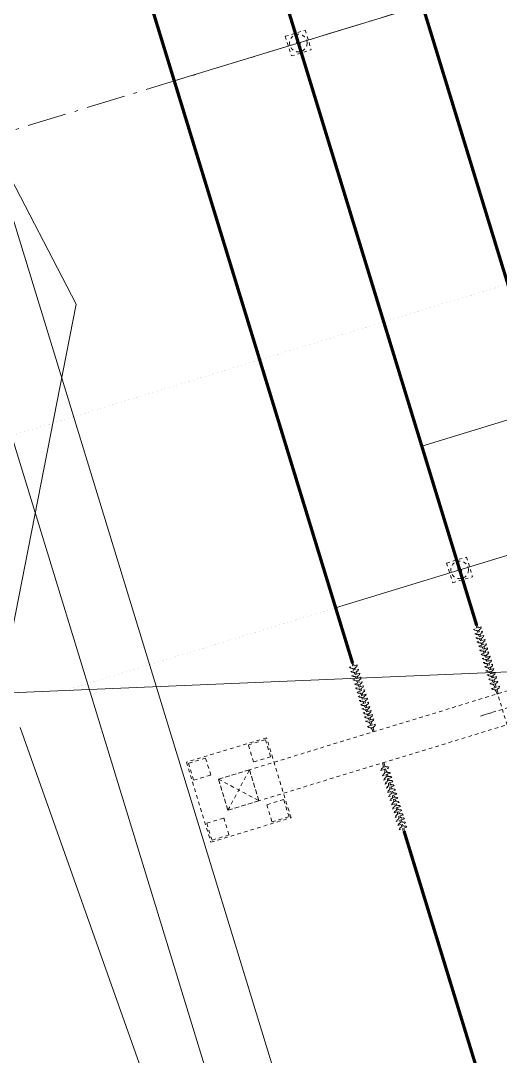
# Model space of a CAD drawing. Header units: metres. Extents: x 0 to 551036, y 0 to 1845929.
# Drawn here: x 547414.94 to 547429.72, y 1841912.22 to 1841944.17 of the extents above; entities that cross this region are included whole.
import ezdxf
from ezdxf.enums import TextEntityAlignment as Align

# ---------------------------------------------------------------- set-up
doc = ezdxf.new("R2010")
doc.units = ezdxf.units.M
doc.header["$MEASUREMENT"] = 0
for name, pattern in [('02 Xref HH1 MBXD$0$HIDDEN', [0.375, 0.25, -0.125]), ('02 Xref HH1 NDK$0$HIDDEN', [0.375, 0.25, -0.125]), ('02 Xref KB1 MBTB$0$DASHED2', [0.375, 0.25, -0.125]), ('02 Xref KB1 MBTB$0$HIDDEN', [0.375, 0.25, -0.125]), ('02 Xref Nha dieu hanh$0$ACAD_ISO10W100', [18, 12, -3, 0, -3]), ('DGN Style 2', [126.567841, 75.940705, -50.627136])]:
    doc.linetypes.add(name, pattern=pattern)
doc.layers.get('Defpoints').update_dxf_attribs({"lineweight": 0})
for name, color, linetype, lineweight in [('_0', 7, 'Continuous', 0), ('BD HH1 KEM TMB$0$duongdapcao', 7, 'Continuous', 0), ('C-TINN-BNDY', 7, 'Continuous', 0), ('Level 1', 7, 'Continuous', 0), ('Level 10', 7, 'Continuous', 0), ('Level 30', 7, 'Continuous', 0), ('Level 49', 7, 'Continuous', 0), ('Level 61', 7, 'Continuous', 0)]:
    doc.layers.add(name, color=color, linetype=linetype, lineweight=lineweight)
doc.styles.get("Standard").update_dxf_attribs({"font": '', "height": 4})
doc.styles.add('SXHZ', font='simplex.shx', dxfattribs={"width": 0.6, "bigfont": 'bigfont.shx'})
doc.styles.get('Standard').set_extended_font_data('.VnArial')
doc.dimstyles.new('ISO-25-Linear', dxfattribs={"dimscale": 300, "dimtxt": 2.5, "dimasz": 2.5, "dimexe": 1.5, "dimexo": 1.5, "dimgap": 1.5, "dimtad": 1, "dimdec": 0, "dimdsep": 46, "dimtxsty": 'SXHZ', "dimcen": 3, "dimclrt": 1, "dimaunit": 1, "dimadec": 0, "dimazin": 0, "dimtp": 0.06, "dimtfac": 0.5, "dimtdec": 0, "dimtmove": 2, "dimatfit": 3, "dimfxl": 1, "dimtolj": 1, "dimarcsym": 0})

# ---------------------------------------------------------------- blocks, each defined once
blk = doc.blocks.new('02 Xref KB1 MBTB$0$X220 NC')
at = {"color": 0, "linetype": 'ByBlock', "lineweight": -2}
for p, q in [((37526403, -1364182), (37516403, -1374182)), ((37516403, -1364182), (37526403, -1374182)), ((37516403, -1534182), (37516403, -1374182)), ((37526403, -1534182), (37526403, -1374182)), ((37526403, -1534182), (37516403, -1544182)), ((37516403, -1534182), (37526403, -1544182))]:
    blk.add_line(p, q, dxfattribs=at)
at = {"color": 0, "linetype": 'ByBlock', "lineweight": -2, "flags": 128}
for points in [[(37534313, -1382092), (37508493, -1382092), (37508493, -1356272), (37534313, -1356272), (37534313, -1382092)], [(37508993, -1356772), (37514493, -1356772), (37514493, -1362272), (37508993, -1362272), (37508993, -1356772)], [(37533813, -1356772), (37528313, -1356772), (37528313, -1362272), (37533813, -1362272), (37533813, -1356772)], [(37516403, -1374182), (37526403, -1374182), (37526403, -1364182), (37516403, -1364182), (37516403, -1374182)], [(37526403, -1374182), (37516403, -1374182), (37516403, -1364182), (37526403, -1364182), (37526403, -1374182)], [(37508993, -1381592), (37514493, -1381592), (37514493, -1376092), (37508993, -1376092), (37508993, -1381592)], [(37533813, -1381592), (37528313, -1381592), (37528313, -1376092), (37533813, -1376092), (37533813, -1381592)], [(37534313, -1526272), (37508493, -1526272), (37508493, -1552092), (37534313, -1552092), (37534313, -1526272)], [(37508993, -1526772), (37514493, -1526772), (37514493, -1532272), (37508993, -1532272), (37508993, -1526772)], [(37533813, -1526772), (37528313, -1526772), (37528313, -1532272), (37533813, -1532272), (37533813, -1526772)], [(37516403, -1544182), (37526403, -1544182), (37526403, -1534182), (37516403, -1534182), (37516403, -1544182)], [(37516403, -1534182), (37526403, -1534182), (37526403, -1544182), (37516403, -1544182), (37516403, -1534182)], [(37526403, -1534182), (37516403, -1534182), (37516403, -1544182), (37526403, -1544182), (37526403, -1534182)], [(37508993, -1551592), (37514493, -1551592), (37514493, -1546092), (37508993, -1546092), (37508993, -1551592)], [(37533813, -1551592), (37528313, -1551592), (37528313, -1546092), (37533813, -1546092), (37533813, -1551592)]]:
    blk.add_lwpolyline(points, close=True, dxfattribs=at)
at = {"flags": 128}
for points in [[(37521403, -1450899), (37521403, -1447081), (37521403, -1461283)], [(37526403, -1454182), (37516403, -1454182)]]:
    blk.add_lwpolyline(points, dxfattribs=at)
blk = doc.blocks.new('ZZ')
at = {"color": 251, "linetype": '02 Xref KB1 MBTB$0$HIDDEN', "lineweight": -2, "ltscale": 800}
for p, q in [((655193, 3219620), (655186, 3219614)), ((655186, 3219614), (655186, 3213206)), ((661530, 3219620), (655193, 3219620)), ((661530, 3219620), (661536, 3219614)), ((661536, 3219614), (661536, 3213206)), ((655186, 3213206), (655193, 3213200)), ((661530, 3213200), (655193, 3213200)), ((661536, 3213206), (661530, 3213200))]:
    blk.add_line(p, q, dxfattribs=at)
for radius in [2718, 611]:
    blk.add_circle((658361, 3216389), radius, dxfattribs=at)
blk = doc.blocks.new('YL')
at = {"color": 251, "linetype": '02 Xref HH1 NDK$0$HIDDEN', "lineweight": -2, "ltscale": 4500}
for p, q in [((-933392, 2746396, 0), (-923392, 2736396, 0)), ((-923392, 2746396, 0), (-933392, 2736396, 0)), ((-933392, 2576396, 0), (-933392, 2736396, 0)), ((-923392, 2576396, 0), (-923392, 2736396, 0)), ((-933392, 2576396, 0), (-923392, 2566396, 0)), ((-923392, 2576396, 0), (-933392, 2566396, 0))]:
    blk.add_line(p, q, dxfattribs=at)
at = {"color": 251, "linetype": '02 Xref HH1 NDK$0$HIDDEN', "lineweight": -2, "ltscale": 4500, "elevation": 0}
for points in [[(-941302, 2728486), (-915482, 2728486), (-915482, 2754306), (-941302, 2754306), (-941302, 2728486)], [(-940802, 2753806), (-935302, 2753806), (-935302, 2748306), (-940802, 2748306), (-940802, 2753806)], [(-915982, 2753806), (-921482, 2753806), (-921482, 2748306), (-915982, 2748306), (-915982, 2753806)], [(-923392, 2736396), (-933392, 2736396), (-933392, 2746396), (-923392, 2746396), (-923392, 2736396)], [(-933392, 2736396), (-923392, 2736396), (-923392, 2746396), (-933392, 2746396), (-933392, 2736396)], [(-940802, 2728986), (-935302, 2728986), (-935302, 2734486), (-940802, 2734486), (-940802, 2728986)], [(-915982, 2728986), (-921482, 2728986), (-921482, 2734486), (-915982, 2734486), (-915982, 2728986)], [(-941302, 2584306), (-915482, 2584306), (-915482, 2558486), (-941302, 2558486), (-941302, 2584306)], [(-940802, 2583806), (-935302, 2583806), (-935302, 2578306), (-940802, 2578306), (-940802, 2583806)], [(-915982, 2583806), (-921482, 2583806), (-921482, 2578306), (-915982, 2578306), (-915982, 2583806)], [(-923392, 2566396), (-933392, 2566396), (-933392, 2576396), (-923392, 2576396), (-923392, 2566396)], [(-923392, 2576396), (-933392, 2576396), (-933392, 2566396), (-923392, 2566396), (-923392, 2576396)], [(-933392, 2576396), (-923392, 2576396), (-923392, 2566396), (-933392, 2566396), (-933392, 2576396)], [(-940802, 2558986), (-935302, 2558986), (-935302, 2564486), (-940802, 2564486), (-940802, 2558986)], [(-915982, 2558986), (-921482, 2558986), (-921482, 2564486), (-915982, 2564486), (-915982, 2558986)]]:
    blk.add_lwpolyline(points, close=True, dxfattribs=at)
at = {"color": 251, "linetype": '02 Xref HH1 NDK$0$HIDDEN', "elevation": 0}
for points in [[(-928392, 2659678), (-928392, 2663497), (-928392, 2649295)], [(-933392, 2656396), (-923392, 2656396)]]:
    blk.add_lwpolyline(points, dxfattribs=at)
blk = doc.blocks.new('PM')
at = {"color": 251, "linetype": '02 Xref HH1 NDK$0$HIDDEN', "lineweight": 0, "ltscale": 200}
for p, q in [((945890, 3256596, 0), (946290, 3256596, 0)), ((947593, 3256596, 0), (948361, 3256596, 0)), ((959130, 3256596, 0), (958361, 3256596, 0)), ((960833, 3256596, 0), (960432, 3256596, 0)), ((945890, 3256195, 0), (946290, 3256195, 0)), ((947593, 3256195, 0), (948361, 3256195, 0)), ((959130, 3256195, 0), (958361, 3256195, 0)), ((960833, 3256195, 0), (960432, 3256195, 0)), ((959130, 3216596, 0), (958361, 3216596, 0)), ((959130, 3216195, 0), (958361, 3216195, 0)), ((960833, 3216596, 0), (960432, 3216596, 0)), ((960833, 3216195, 0), (960432, 3216195, 0))]:
    blk.add_line(p, q, dxfattribs=at)
at = {"color": 251, "linetype": '02 Xref HH1 NDK$0$HIDDEN', "lineweight": 0, "ltscale": 200, "elevation": 0}
for points in [[(926265, 3256168), (926265, 3256613)], [(927155, 3256596), (926354, 3256596)], [(927155, 3257698), (927556, 3257398), (927756, 3256897), (928057, 3256696), (928457, 3256596)], [(927155, 3255194), (927155, 3257698)], [(927934, 3256724), (927934, 3256056)], [(928558, 3257698), (928858, 3257398), (929059, 3256897), (929359, 3256696), (929860, 3256596)], [(928558, 3257698), (928558, 3255194)], [(929159, 3256696), (929159, 3256095)], [(929860, 3257698), (929860, 3257798)], [(929860, 3257698), (930261, 3257398), (930361, 3256897), (930762, 3256696), (931162, 3256596)], [(929860, 3255194), (929860, 3257698)], [(929860, 3256596), (929860, 3256195)], [(929860, 3256596), (929860, 3256195)], [(930561, 3256696), (930561, 3256095)], [(931162, 3257698), (931162, 3257798)], [(931162, 3257698), (931162, 3257798)], [(931162, 3257698), (931563, 3257398), (931764, 3256897), (932064, 3256696), (932565, 3256596)], [(931162, 3255194), (931162, 3257698)], [(931864, 3256696), (931864, 3256095)], [(932565, 3257698), (932866, 3257398), (933066, 3256897), (933367, 3256696), (933867, 3256596)], [(932565, 3257698), (932565, 3255194)], [(933166, 3256696), (933166, 3256095)], [(933867, 3257698), (933867, 3257798)], [(933867, 3257698), (934268, 3257398), (934368, 3256897), (934769, 3256696), (935170, 3256596)], [(933867, 3255194), (933867, 3257698)], [(933867, 3256596), (933867, 3256195)], [(934569, 3256696), (934569, 3256095)], [(935170, 3257698), (935571, 3257398), (935771, 3256897), (936072, 3256696), (936572, 3256596)], [(935170, 3257698), (935170, 3255194)], [(935871, 3256696), (935871, 3256095)], [(936572, 3257698), (936572, 3257798)], [(936572, 3257698), (936873, 3257398), (937073, 3256897), (937374, 3256696), (937875, 3256596)], [(936572, 3255194), (936572, 3257698)], [(936572, 3256596), (936572, 3256195)], [(936572, 3256596), (936572, 3256195)], [(937174, 3256696), (937174, 3256095)], [(937875, 3257698), (937875, 3257798)], [(937875, 3257698), (937875, 3257798)], [(937875, 3257698), (938276, 3257398), (938376, 3256897), (938776, 3256696), (939177, 3256596)], [(937875, 3255194), (937875, 3257698)], [(938576, 3256696), (938576, 3256095)], [(939177, 3257698), (939578, 3257398), (939778, 3256897), (940079, 3256696), (940580, 3256596)], [(939177, 3257698), (939177, 3255194)], [(939879, 3256696), (939879, 3256095)], [(940580, 3257698), (940580, 3257798)], [(940580, 3257698), (940880, 3257398), (941081, 3256897), (941481, 3256696), (941882, 3256596)], [(940580, 3255194), (940580, 3257698)], [(940580, 3255194), (940880, 3255394), (941081, 3255895), (941481, 3256195), (941882, 3256195), (941882, 3256596)], [(940580, 3256596), (940580, 3256195)], [(940580, 3256596), (940580, 3256195)], [(941181, 3256696), (941181, 3256095)], [(941882, 3257698), (941882, 3257798)], [(941882, 3257698), (942283, 3257398), (942483, 3256897), (942784, 3256696), (943185, 3256596)], [(941882, 3255194), (941882, 3257698)], [(942584, 3256696), (942584, 3256095)], [(943285, 3257698), (943185, 3257698)], [(943285, 3255194), (943185, 3255194), (943185, 3257698)], [(943185, 3257698), (943585, 3257398), (943786, 3256897), (944086, 3256696), (944587, 3256596)], [(943185, 3256596), (943185, 3256195)], [(943886, 3256696), (943886, 3256095)], [(944587, 3257698), (944587, 3257798)], [(944587, 3257698), (944888, 3257398), (945088, 3256897), (945489, 3256696), (945890, 3256596)], [(944587, 3255194), (944587, 3257698)], [(944587, 3256596), (944587, 3256195)], [(945188, 3256696), (945188, 3256095)], [(946290, 3257698), (946290, 3255194)], [(946290, 3257698), (946691, 3257398), (946891, 3256897), (947192, 3256696), (947593, 3256596)], [(946290, 3256596), (946290, 3256195)], [(946992, 3256696), (946992, 3256095)], [(948361, 3256596), (948361, 3256195)], [(958361, 3256596), (958361, 3256195)], [(960432, 3257698), (960032, 3257398), (959831, 3256897), (959531, 3256696), (959130, 3256596)], [(959731, 3256696), (959731, 3256095)], [(960432, 3257698), (960432, 3255194)], [(960432, 3256596), (960432, 3256195)], [(962135, 3257698), (961835, 3257398), (961635, 3256897), (961234, 3256696), (960833, 3256596)], [(961534, 3256696), (961534, 3256095)], [(962135, 3257698), (962135, 3257798)], [(962135, 3255194), (962135, 3257698)], [(963538, 3257698), (963137, 3257398), (962937, 3256897), (962636, 3256696), (962135, 3256596)], [(962135, 3256596), (962135, 3256195)], [(962837, 3256696), (962837, 3256095)], [(963438, 3257698), (963538, 3257698)], [(963438, 3255194), (963538, 3255194), (963538, 3257698)], [(964840, 3257698), (964440, 3257398), (964239, 3256897), (963939, 3256696), (963538, 3256596)], [(963538, 3256596), (963538, 3256195)], [(964139, 3256696), (964139, 3256095)], [(964840, 3257698), (964840, 3257798)], [(966143, 3257698), (965842, 3257398), (965642, 3256897), (965241, 3256696), (964840, 3256596)], [(964840, 3255194), (964840, 3257698)], [(966143, 3255194), (965842, 3255394), (965642, 3255895), (965241, 3256195), (964840, 3256195), (964840, 3256596)], [(965542, 3256696), (965542, 3256095)], [(966143, 3257698), (966143, 3257798)], [(967545, 3257698), (967145, 3257398), (966944, 3256897), (966644, 3256696), (966143, 3256596)], [(966143, 3255194), (966143, 3257698)], [(966143, 3256596), (966143, 3256195)], [(966143, 3256596), (966143, 3256195)], [(966844, 3256696), (966844, 3256095)], [(968848, 3257698), (968447, 3257398), (968347, 3256897), (967946, 3256696), (967545, 3256596)], [(967545, 3257698), (967545, 3255194)], [(968147, 3256696), (968147, 3256095)], [(968848, 3257698), (968848, 3257798)], [(968848, 3257698), (968848, 3257798)], [(968848, 3255194), (968848, 3257698)], [(970150, 3257698), (969850, 3257398), (969649, 3256897), (969349, 3256696), (968848, 3256596)], [(969549, 3256696), (969549, 3256095)], [(970150, 3257698), (970150, 3257798)], [(971553, 3257698), (971152, 3257398), (970952, 3256897), (970651, 3256696), (970150, 3256596)], [(970150, 3255194), (970150, 3257698)], [(970150, 3256596), (970150, 3256195)], [(970150, 3256596), (970150, 3256195)], [(970852, 3256696), (970852, 3256095)], [(972855, 3257698), (972454, 3257398), (972354, 3256897), (971954, 3256696), (971553, 3256596)], [(971553, 3257698), (971553, 3255194)], [(972154, 3256696), (972154, 3256095)], [(972855, 3257698), (972855, 3257798)], [(972855, 3255194), (972855, 3257698)], [(974158, 3257698), (973857, 3257398), (973657, 3256897), (973356, 3256696), (972855, 3256596)], [(972855, 3256596), (972855, 3256195)], [(973556, 3256696), (973556, 3256095)], [(975560, 3257698), (975159, 3257398), (974959, 3256897), (974659, 3256696), (974158, 3256596)], [(974158, 3257698), (974158, 3255194)], [(974859, 3256696), (974859, 3256095)], [(975560, 3257698), (975560, 3257798)], [(975560, 3257698), (975560, 3257798)], [(975560, 3255194), (975560, 3257698)], [(976863, 3257698), (976462, 3257398), (976362, 3256897), (975961, 3256696), (975560, 3256596)], [(976161, 3256696), (976161, 3256095)], [(976863, 3257698), (976863, 3257798)], [(978165, 3257698), (977864, 3257398), (977664, 3256897), (977364, 3256696), (976863, 3256596)], [(976863, 3255194), (976863, 3257698)], [(976863, 3256596), (976863, 3256195)], [(976863, 3256596), (976863, 3256195)], [(977564, 3256696), (977564, 3256095)], [(978165, 3257698), (978165, 3255194)], [(979568, 3257698), (979167, 3257398), (978966, 3256897), (978666, 3256696), (978265, 3256596)], [(978788, 3256724), (978788, 3256056)], [(979568, 3255194), (979568, 3257698)], [(979568, 3256596), (980369, 3256596)], [(980458, 3256168), (980458, 3256613)], [(927155, 3256195), (926354, 3256195)], [(927155, 3255194), (927556, 3255394), (927756, 3255895), (928057, 3256195), (928457, 3256195)], [(928558, 3255194), (928858, 3255394), (929059, 3255895), (929359, 3256195), (929860, 3256195)], [(929860, 3255194), (930261, 3255394), (930361, 3255895), (930762, 3256195), (931162, 3256195)], [(931162, 3255194), (931563, 3255394), (931764, 3255895), (932064, 3256195), (932565, 3256195)], [(931162, 3255194), (931162, 3255294)], [(932565, 3255194), (932866, 3255394), (933066, 3255895), (933367, 3256195), (933867, 3256195)], [(933867, 3255194), (934268, 3255394), (934368, 3255895), (934769, 3256195), (935170, 3256195)], [(935170, 3255194), (935571, 3255394), (935771, 3255895), (936072, 3256195), (936572, 3256195)], [(936572, 3255194), (936873, 3255394), (937073, 3255895), (937374, 3256195), (937875, 3256195)], [(937875, 3255194), (938276, 3255394), (938376, 3255895), (938776, 3256195), (939177, 3256195)], [(937875, 3255194), (937875, 3255294)], [(939177, 3255194), (939578, 3255394), (939778, 3255895), (940079, 3256195), (940580, 3256195)], [(941882, 3255194), (942283, 3255394), (942483, 3255895), (942784, 3256195), (943185, 3256195)], [(943185, 3255194), (943585, 3255394), (943786, 3255895), (944086, 3256195), (944587, 3256195)], [(944587, 3255194), (944888, 3255394), (945088, 3255895), (945489, 3256195), (945890, 3256195)], [(946290, 3255194), (946691, 3255394), (946891, 3255895), (947192, 3256195), (947593, 3256195)], [(946290, 3255194), (946290, 3255294)], [(960432, 3255194), (960032, 3255394), (959831, 3255895), (959531, 3256195), (959130, 3256195)], [(960432, 3255194), (960432, 3255294)], [(962135, 3255194), (961835, 3255394), (961635, 3255895), (961234, 3256195), (960833, 3256195)], [(963538, 3255194), (963137, 3255394), (962937, 3255895), (962636, 3256195), (962135, 3256195)], [(964840, 3255194), (964440, 3255394), (964239, 3255895), (963939, 3256195), (963538, 3256195)], [(967545, 3255194), (967145, 3255394), (966944, 3255895), (966644, 3256195), (966143, 3256195)], [(968848, 3255194), (968447, 3255394), (968347, 3255895), (967946, 3256195), (967545, 3256195)], [(970150, 3255194), (969850, 3255394), (969649, 3255895), (969349, 3256195), (968848, 3256195)], [(968848, 3255194), (968848, 3255294)], [(971553, 3255194), (971152, 3255394), (970952, 3255895), (970651, 3256195), (970150, 3256195)], [(972855, 3255194), (972454, 3255394), (972354, 3255895), (971954, 3256195), (971553, 3256195)], [(974158, 3255194), (973857, 3255394), (973657, 3255895), (973356, 3256195), (972855, 3256195)], [(975560, 3255194), (975159, 3255394), (974959, 3255895), (974659, 3256195), (974158, 3256195)], [(976863, 3255194), (976462, 3255394), (976362, 3255895), (975961, 3256195), (975560, 3256195)], [(975560, 3255194), (975560, 3255294)], [(978165, 3255194), (977864, 3255394), (977664, 3255895), (977364, 3256195), (976863, 3256195)], [(979568, 3255194), (979167, 3255394), (978966, 3255895), (978666, 3256195), (978265, 3256195)], [(979568, 3256195), (980369, 3256195)], [(958361, 3216596), (958361, 3216195)], [(960432, 3217698), (960032, 3217398), (959831, 3216897), (959531, 3216696), (959130, 3216596)], [(960432, 3215194), (960032, 3215394), (959831, 3215895), (959531, 3216195), (959130, 3216195)], [(959731, 3216696), (959731, 3216095)], [(960432, 3217698), (960432, 3215194)], [(960432, 3216596), (960432, 3216195)], [(960432, 3215194), (960432, 3215294)], [(962135, 3217698), (961835, 3217398), (961634, 3216897), (961234, 3216696), (960833, 3216596)], [(962135, 3215194), (961835, 3215394), (961634, 3215895), (961234, 3216195), (960833, 3216195)], [(961534, 3216696), (961534, 3216095)], [(962135, 3217698), (962135, 3217798)], [(962135, 3215194), (962135, 3217698)], [(963538, 3217698), (963137, 3217398), (962937, 3216897), (962636, 3216696), (962135, 3216596)], [(962135, 3216596), (962135, 3216195)], [(963538, 3215194), (963137, 3215394), (962937, 3215895), (962636, 3216195), (962135, 3216195)], [(962837, 3216696), (962837, 3216095)], [(963438, 3217698), (963538, 3217698)], [(963438, 3215194), (963538, 3215194), (963538, 3217698)], [(964840, 3217698), (964440, 3217398), (964239, 3216897), (963939, 3216696), (963538, 3216596)], [(963538, 3216596), (963538, 3216195)], [(964840, 3215194), (964440, 3215394), (964239, 3215895), (963939, 3216195), (963538, 3216195)], [(964139, 3216696), (964139, 3216095)], [(964840, 3217698), (964840, 3217798)], [(966143, 3217698), (965842, 3217398), (965642, 3216897), (965241, 3216696), (964840, 3216596)], [(964840, 3215194), (964840, 3217698)], [(966143, 3215194), (965842, 3215394), (965642, 3215895), (965241, 3216195), (964840, 3216195), (964840, 3216596)], [(965542, 3216696), (965542, 3216095)], [(966143, 3217698), (966143, 3217798)], [(967545, 3217698), (967145, 3217398), (966944, 3216897), (966644, 3216696), (966143, 3216596)], [(966143, 3215194), (966143, 3217698)], [(966143, 3216596), (966143, 3216195)], [(966143, 3216596), (966143, 3216195)], [(967545, 3215194), (967145, 3215394), (966944, 3215895), (966644, 3216195), (966143, 3216195)], [(966844, 3216696), (966844, 3216095)], [(968848, 3217698), (968447, 3217398), (968347, 3216897), (967946, 3216696), (967545, 3216596)], [(967545, 3217698), (967545, 3215194)], [(968848, 3215194), (968447, 3215394), (968347, 3215895), (967946, 3216195), (967545, 3216195)], [(968146, 3216696), (968146, 3216095)], [(968848, 3217698), (968848, 3217798)], [(968848, 3217698), (968848, 3217798)], [(968848, 3215194), (968848, 3217698)], [(970150, 3217698), (969850, 3217398), (969649, 3216897), (969349, 3216696), (968848, 3216596)], [(970150, 3215194), (969850, 3215394), (969649, 3215895), (969349, 3216195), (968848, 3216195)], [(968848, 3215194), (968848, 3215294)], [(969549, 3216696), (969549, 3216095)], [(970150, 3217698), (970150, 3217798)], [(971553, 3217698), (971152, 3217398), (970952, 3216897), (970651, 3216696), (970150, 3216596)], [(970150, 3215194), (970150, 3217698)], [(970150, 3216596), (970150, 3216195)], [(970150, 3216596), (970150, 3216195)], [(971553, 3215194), (971152, 3215394), (970952, 3215895), (970651, 3216195), (970150, 3216195)], [(970851, 3216696), (970851, 3216095)], [(972855, 3217698), (972454, 3217398), (972354, 3216897), (971953, 3216696), (971553, 3216596)], [(971553, 3217698), (971553, 3215194)], [(972855, 3215194), (972454, 3215394), (972354, 3215895), (971953, 3216195), (971553, 3216195)], [(972154, 3216696), (972154, 3216095)], [(972855, 3217698), (972855, 3217798)], [(972855, 3215194), (972855, 3217698)], [(974158, 3217698), (973857, 3217398), (973657, 3216897), (973356, 3216696), (972855, 3216596)], [(972855, 3216596), (972855, 3216195)], [(974158, 3215194), (973857, 3215394), (973657, 3215895), (973356, 3216195), (972855, 3216195)], [(973556, 3216696), (973556, 3216095)], [(975560, 3217698), (975159, 3217398), (974959, 3216897), (974658, 3216696), (974158, 3216596)], [(974158, 3217698), (974158, 3215194)], [(975560, 3215194), (975159, 3215394), (974959, 3215895), (974658, 3216195), (974158, 3216195)], [(974859, 3216696), (974859, 3216095)], [(975560, 3217698), (975560, 3217798)], [(975560, 3217698), (975560, 3217798)], [(975560, 3215194), (975560, 3217698)], [(976863, 3217698), (976462, 3217398), (976362, 3216897), (975961, 3216696), (975560, 3216596)], [(976863, 3215194), (976462, 3215394), (976362, 3215895), (975961, 3216195), (975560, 3216195)], [(975560, 3215194), (975560, 3215294)], [(976161, 3216696), (976161, 3216095)], [(976863, 3217698), (976863, 3217798)], [(978165, 3217698), (977864, 3217398), (977664, 3216897), (977363, 3216696), (976863, 3216596)], [(976863, 3215194), (976863, 3217698)], [(976863, 3216596), (976863, 3216195)], [(976863, 3216596), (976863, 3216195)], [(978165, 3215194), (977864, 3215394), (977664, 3215895), (977363, 3216195), (976863, 3216195)], [(977564, 3216696), (977564, 3216095)], [(978165, 3217698), (978165, 3215194)], [(979568, 3217698), (979167, 3217398), (978966, 3216897), (978666, 3216696), (978265, 3216596)], [(979568, 3215194), (979167, 3215394), (978966, 3215895), (978666, 3216195), (978265, 3216195)], [(978788, 3216724), (978788, 3216056)], [(979568, 3215194), (979568, 3217698)], [(979568, 3216596), (980369, 3216596)], [(979568, 3216195), (980369, 3216195)], [(980458, 3216168), (980458, 3216613)]]:
    blk.add_lwpolyline(points, dxfattribs=at)
blk = doc.blocks.new('*D82')
at = {"transparency": 16777216}
for p, q in [((189654, 1447290), (189654, 1426405)), ((335654, 1447290), (335654, 1426405)), ((192654, 1426417), (332654, 1426417))]:
    blk.add_line(p, q, dxfattribs=at)
blk.add_solid([(192654, 1425917), (189654, 1426417), (192654, 1426917)], dxfattribs=at)
at = {"transparency": 16777216, "extrusion": (0, 0, -1)}
blk.add_solid([(-332654, 1426917), (-335654, 1426417), (-332654, 1425917)], dxfattribs=at)
at = {"layer": 'Defpoints', "transparency": 16777216}
for p in [(189654, 1447296), (335654, 1447296), (262654, 1426417), (335654, 1426417)]:
    blk.add_point(p, dxfattribs=at)
at = {"linetype": 'Continuous', "transparency": 16777216}
blk.add_text('146000', height=4000, dxfattribs=at).set_placement((252987, 1430417), align=Align.MIDDLE_LEFT)
blk = doc.blocks.new('svg')
dim = blk.add_linear_dim(base=(335653.8, 1426417.3, 25493260), p1=(189653.8, 1447296.3, 25493260), p2=(335653.8, 1447296.3, 25493260), text='\\H4000;<>', dimstyle='ISO-25-Linear', override={"dimscale": 1, "dimtxt": 4000, "dimasz": 3000, "dimexe": 12.5, "dimexo": 6.25, "dimgap": 2000, "dimdsep": 44, "dimtxsty": 'Standard', "dimcen": 25, "dimclrt": 0, "dimtmove": 0, "dimtolj": 0})
dim.commit()
dim.dimension.update_dxf_attribs({"geometry": '*D82', "text_midpoint": (262653.8, 1426417.3, 25493260)})
blk = doc.blocks.new('Substation')
at = {"color": 251, "linetype": '02 Xref KB1 MBTB$0$HIDDEN', "lineweight": 13, "ltscale": 5000, "elevation": 0}
for points, const_width in [([(3139094.34, 2124430.89), (3139094.324, 2124615.766)], 0.01), ([(3139174.345, 2124430.891), (3139174.345, 2124617.555)], 0.01), ([(3138566.423, 2124528.782), (3139022.228, 2124528.781)], 1), ([(3139076.423, 2124528.782), (3139532.228, 2124528.781)], 1), ([(3139076.423, 2124488.787), (3139532.228, 2124488.787)], 1), ([(3139076.423, 2124448.787), (3139532.227, 2124448.788)], 1)]:
    blk.add_lwpolyline(points, dxfattribs=dict(at, const_width=const_width))
at = {"linetype": '02 Xref Nha dieu hanh$0$ACAD_ISO10W100', "elevation": 0}
blk.add_lwpolyline([(3139264.34, 2124430.89), (3139264.324, 2124615.766)], dxfattribs=at)
at = {"color": 251, "linetype": '02 Xref KB1 MBTB$0$DASHED2', "ltscale": 2000, "elevation": 0}
for points in [[(3139094.287, 2124446.246), (3139094.324, 2124528.781)], [(3139264.287, 2124446.246), (3139264.324, 2124528.781)], [(3139134.284, 2124446.246), (3139134.284, 2124488.787)]]:
    blk.add_lwpolyline(points, dxfattribs=at)
at = {"layer": 'Level 61', "color": 4, "elevation": 0, "flags": 128}
blk.add_lwpolyline([(3139659.324, 2123583.794), (3139659.324, 2123395.794), (3138439.324, 2123395.794), (3138439.324, 2124608.804), (3139659.324, 2124608.804), (3139659.324, 2123643.794)], dxfattribs=at)
at = {"xscale": 0.001, "yscale": 0.001, "zscale": 0.001}
blk.add_blockref('YL', (3139977.716, 2121832.398, 0), dxfattribs=at)
at = {"linetype": '02 Xref HH1 MBXD$0$HIDDEN', "xscale": 0.001, "yscale": 0.001, "zscale": 0.001}
for name, p in [('PM', (3138095.963, 2121272.398, 0)), ('ZZ', (3138435.963, 2121272.398, 0)), ('ZZ', (3138605.963, 2121272.398, 0))]:
    blk.add_blockref(name, p, dxfattribs=at)
at = {"linetype": '02 Xref Nha dieu hanh$0$ACAD_ISO10W100', "xscale": 0.001, "yscale": -0.001, "zscale": 0.001, "rotation": 180}
blk.add_blockref('svg', (3139267.888, 2122243.087, -12746.63), dxfattribs=at)
at = {"layer": 'Level 49', "xscale": 0.001, "yscale": -0.001, "zscale": 0.001, "rotation": 89.99999999999999}
blk.add_blockref('02 Xref KB1 MBTB$0$X220 NC', (3140758.506, 2086882.391, 0), dxfattribs=at)

msp = doc.modelspace()

# ---------------------------------------------------------------- linework, layer by layer
at = {"layer": 'BD HH1 KEM TMB$0$duongdapcao', "flags": 128}
msp.add_lwpolyline([(547405.0493, 1841987.08427), (547395.66097, 1841980.32877), (547391.85958, 1841968.7346), (547394.69432, 1841950.65954), (547397.45729, 1841931.17347), (547394.69253, 1841916.77347), (547389.5614, 1841898.86522), (547386.8774, 1841883.48127), (547398.79779, 1841880.00151), (547402.19242, 1841896.2529), (547413.08695, 1841917.31703), (547416.6413, 1841935.43137), (547414.35209, 1841939.8494), (547410.24683, 1841939.21833), (547407.87866, 1841956.33767), (547407.8003, 1841963.78764), (547411.58913, 1841975.93691), (547410.4843, 1841983.35275), (547407.65793, 1841987.33783)], dxfattribs=at)
at = {"layer": 'C-TINN-BNDY', "color": 34, "linetype": 'Continuous', "lineweight": 13, "flags": 128}
msp.add_lwpolyline([(547419.56166, 1841909.24463), (547414.92308, 1841922.35864)], dxfattribs=at)

# ---------------------------------------------------------------- next in the draw order: block references
at = {"layer": '_0', "xscale": 0.1, "yscale": 0.1, "zscale": 0.1, "rotation": 107.0123114188912}
msp.add_blockref('Substation', (842423.72785, 1603911.5666), dxfattribs=at)

# ---------------------------------------------------------------- next in the draw order: linework, layer by layer
at = {"layer": 'Level 1', "color": 7, "linetype": 'DGN Style 2', "flags": 128}
msp.add_lwpolyline([(547549.65226, 1841897.89963), (547515.12807, 1842010.73616), (547402.95994, 1841976.41657), (547437.48403, 1841863.58004), (547549.65226, 1841897.89963)], close=True, dxfattribs=at)
at = {"layer": 'Level 10', "color": 5, "linetype": 'Continuous', "lineweight": 0, "flags": 128}
msp.add_lwpolyline([(547412.92, 1841923.36), (547417.0487, 1841923.5338), (547440.24, 1841924.51)], dxfattribs=at)
at = {"layer": 'Level 30', "color": 1, "flags": 128}
msp.add_lwpolyline([(547552.1499, 1841896.5723), (547516.4554, 1842013.2338), (547400.4623, 1841977.7439), (547436.1567, 1841861.0824), (547552.1499, 1841896.5723)], dxfattribs=at)

doc.saveas('drawing.dxf')
